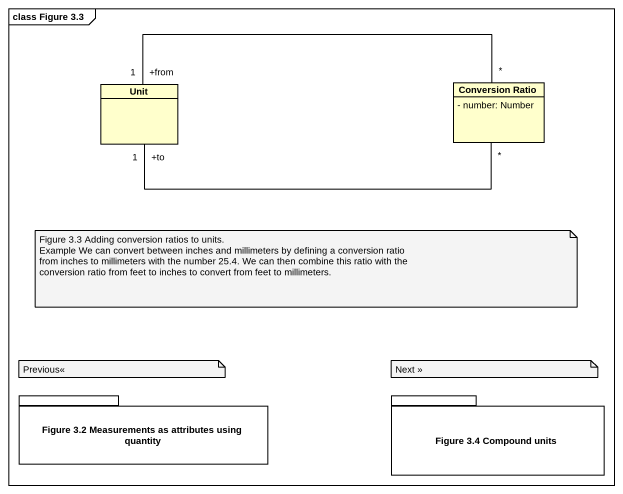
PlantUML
@startuml
mainframe class Figure 3.3
hide circle
hide empty members
skinparam classAttributeIconSize 0
class Unit
class "Conversion Ratio" as Conversion_Ratio {
  - number: Number
}
package "Figure 3.2 Measurements as attributes using quantity" as Figure_3_2_Measurements_as {
}
package "Figure 3.4 Compound units" as Figure_3_4_Compound_units {
}
Unit "+from\n1" -right- "*" Conversion_Ratio
Unit "+to\n1" -right- "*" Conversion_Ratio
note as N1
  Figure 3.3 Adding conversion ratios to units.
  Example We can convert between inches and millimeters by defining a conversion ratio
  from inches to millimeters with the number 25.4. We can then combine this ratio with the
  conversion ratio from feet to inches to convert from feet to millimeters.
end note
note as N2
  Previous<<
end note
note as N3
  Next >>
end note
@enduml
